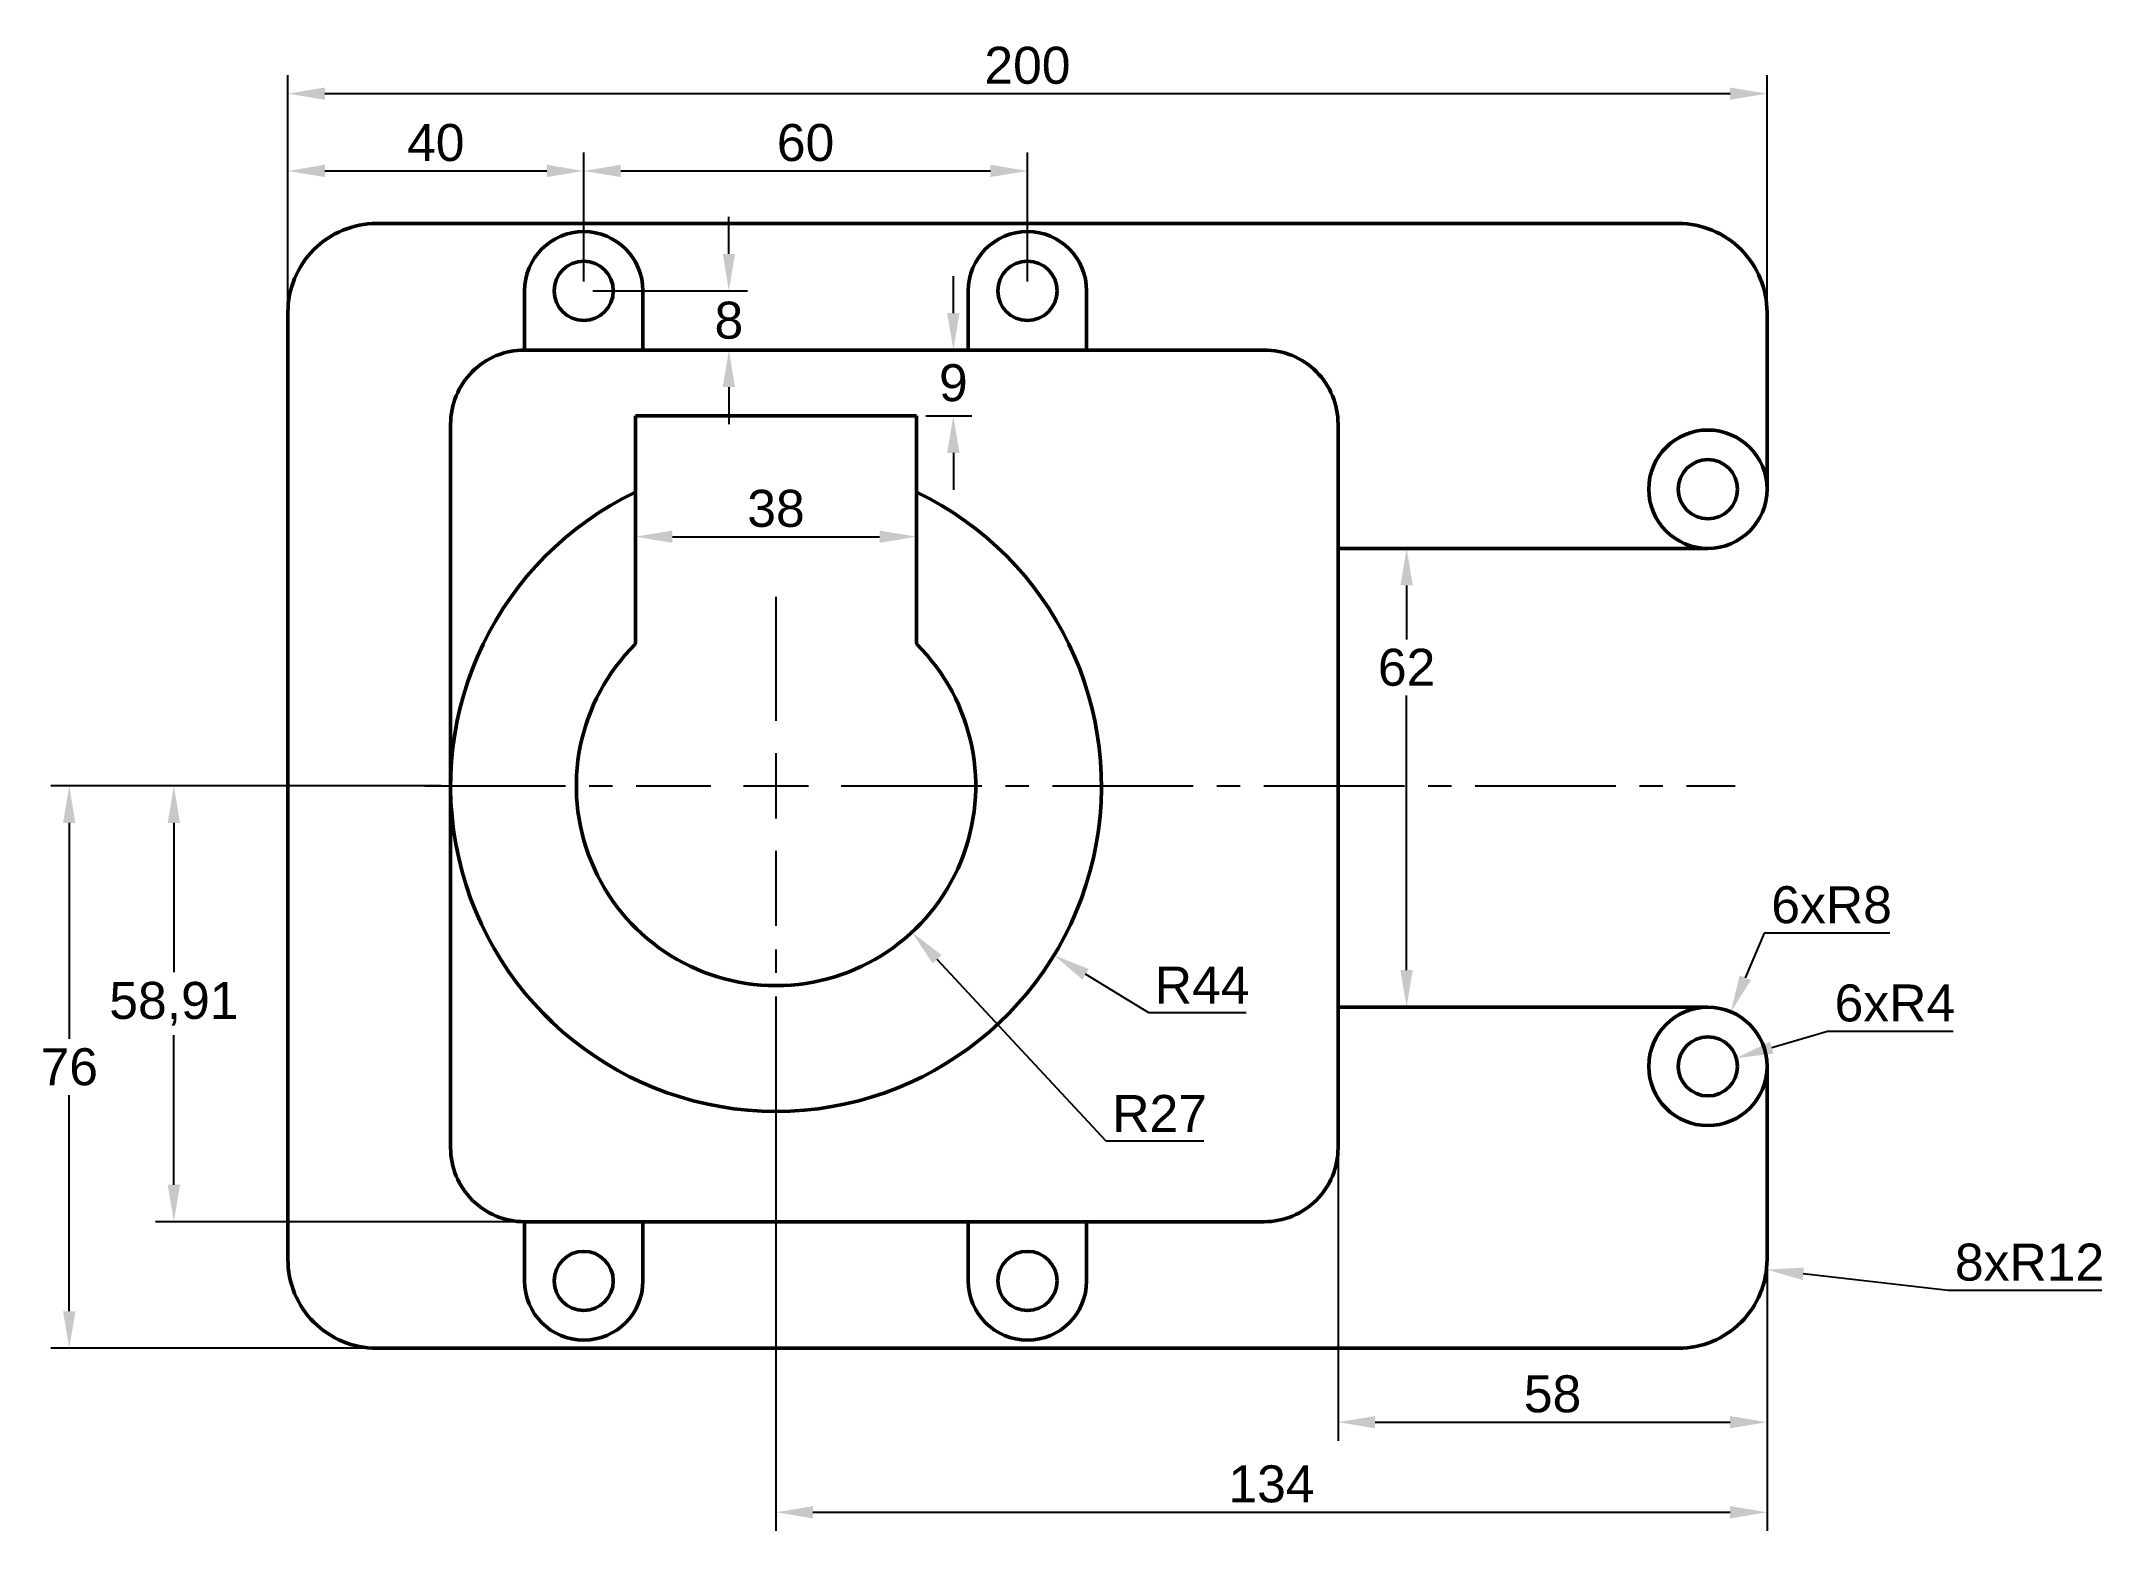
# Model space of a CAD drawing. Header units: millimetres. Extents: x 29 to 307, y 87 to 288.
import ezdxf

# ---------------------------------------------------------------- set-up
doc = ezdxf.new("R2010")
doc.units = ezdxf.units.MM
doc.linetypes.add('CENTER2', pattern=[28.575, 19.05, -3.175, 3.175, -3.175])
doc.layers.add('Dim', color=252, linetype='Continuous')
doc.styles.get("Standard").update_dxf_attribs({"font": 'arial.ttf'})
doc.dimstyles.new('ISO-25', dxfattribs={"dimscale": 2, "dimtxt": 2.5, "dimasz": 2.5, "dimexe": 1.25, "dimexo": 0.625, "dimtad": 1, "dimtih": 1, "dimtoh": 1, "dimtxsty": 'Standard', "dimcen": 0, "dimadec": 0, "dimazin": 0, "dimtfac": 1, "dimtofl": 0, "dimtmove": 0, "dimatfit": 3, "dimfxl": 1, "dimarcsym": 0})

# ---------------------------------------------------------------- blocks, each defined once
blk = doc.blocks.new('*D1')
at = {"layer": 'Defpoints', "color": 0, "transparency": 16777216}
for p in [(262.2, 281.22), (62.2, 251.67), (262.2, 251.67)]:
    blk.add_point(p, dxfattribs=at)
at = {"layer": 'Dim', "color": 0, "lineweight": -2, "transparency": 16777216}
for p, q in [((62.2, 252.92), (62.2, 283.72)), ((262.2, 252.92), (262.2, 283.72)), ((67.2, 281.22), (257.2, 281.22))]:
    blk.add_line(p, q, dxfattribs=at)
at = {"layer": 'Dim', "color": 0, "transparency": 16777216}
for points in [[(67.2, 282.05), (67.2, 280.39), (62.2, 281.22)], [(257.2, 282.05), (257.2, 280.39), (262.2, 281.22)]]:
    blk.add_solid(points, dxfattribs=at)
at = {"layer": 'Dim', "color": 0, "transparency": 16777216, "insert": (162.2, 285.02), "char_height": 5, "attachment_point": 5}
blk.add_mtext('200', dxfattribs=at)
blk = doc.blocks.new('*D2')
at = {"layer": 'Defpoints', "color": 0, "transparency": 16777216}
for p in [(109.2, 237.67), (147.2, 237.67), (147.2, 221.34)]:
    blk.add_point(p, dxfattribs=at)
at = {"layer": 'Dim', "color": 0, "lineweight": -2, "transparency": 16777216}
for p, q in [((109.2, 236.42), (109.2, 218.84)), ((147.2, 236.42), (147.2, 218.84)), ((114.2, 221.34), (142.2, 221.34))]:
    blk.add_line(p, q, dxfattribs=at)
at = {"layer": 'Dim', "color": 0, "transparency": 16777216}
for points in [[(114.2, 222.17), (114.2, 220.5), (109.2, 221.34)], [(142.2, 222.17), (142.2, 220.5), (147.2, 221.34)]]:
    blk.add_solid(points, dxfattribs=at)
at = {"layer": 'Dim', "color": 0, "transparency": 16777216, "insert": (128.2, 225.14), "char_height": 5, "attachment_point": 5}
blk.add_mtext('38', dxfattribs=at)
blk = doc.blocks.new('*D3')
at = {"layer": 'Defpoints', "color": 0, "transparency": 16777216}
for p in [(257.32, 157.13), (254.2, 149.76)]:
    blk.add_point(p, dxfattribs=at)
at = {"layer": 'Dim', "color": 0, "lineweight": -2, "transparency": 16777216}
for p, q in [((261.81, 167.77), (259.26, 161.73)), ((278.8, 167.77), (261.81, 167.77))]:
    blk.add_line(p, q, dxfattribs=at)
at = {"layer": 'Dim', "color": 0, "transparency": 16777216}
blk.add_solid([(258.49, 162.06), (260.03, 161.41), (257.32, 157.13)], dxfattribs=at)
at = {"layer": 'Dim', "color": 0, "transparency": 16777216, "insert": (270.93, 171.57), "char_height": 5, "attachment_point": 5}
blk.add_mtext('6xR8', dxfattribs=at)
blk = doc.blocks.new('*D4')
at = {"layer": 'Defpoints', "color": 0, "transparency": 16777216}
for p in [(258.04, 150.88), (254.2, 149.76)]:
    blk.add_point(p, dxfattribs=at)
at = {"layer": 'Dim', "color": 0, "lineweight": -2, "transparency": 16777216}
for p, q in [((270.39, 154.49), (262.84, 152.28)), ((287.35, 154.49), (270.39, 154.49))]:
    blk.add_line(p, q, dxfattribs=at)
at = {"layer": 'Dim', "color": 0, "transparency": 16777216}
blk.add_solid([(262.61, 153.08), (263.08, 151.48), (258.04, 150.88)], dxfattribs=at)
at = {"layer": 'Dim', "color": 0, "transparency": 16777216, "insert": (279.49, 158.29), "char_height": 5, "attachment_point": 5}
blk.add_mtext('6xR4', dxfattribs=at)
blk = doc.blocks.new('*D5')
at = {"layer": 'Defpoints', "color": 0, "transparency": 16777216}
for p in [(102.2, 254.57), (102.2, 246.57), (121.83, 246.57)]:
    blk.add_point(p, dxfattribs=at)
at = {"layer": 'Dim', "color": 0, "lineweight": -2, "transparency": 16777216}
for p, q in [((121.83, 259.57), (121.83, 264.57)), ((103.45, 254.57), (124.33, 254.57)), ((103.45, 246.57), (124.33, 246.57)), ((121.83, 241.57), (121.83, 236.57))]:
    blk.add_line(p, q, dxfattribs=at)
at = {"layer": 'Dim', "color": 0, "transparency": 16777216}
for points in [[(121, 259.57), (122.66, 259.57), (121.83, 254.57)], [(121, 241.57), (122.66, 241.57), (121.83, 246.57)]]:
    blk.add_solid(points, dxfattribs=at)
at = {"layer": 'Dim', "color": 0, "transparency": 16777216, "insert": (121.83, 250.57), "char_height": 5, "attachment_point": 5}
blk.add_mtext('8', dxfattribs=at)
blk = doc.blocks.new('*D6')
at = {"layer": 'Defpoints', "color": 0, "transparency": 16777216}
for p in [(102.2, 270.77), (102.2, 254.57), (62.2, 251.67)]:
    blk.add_point(p, dxfattribs=at)
at = {"layer": 'Dim', "color": 0, "lineweight": -2, "transparency": 16777216}
for p, q in [((62.2, 252.92), (62.2, 273.27)), ((102.2, 255.82), (102.2, 273.27)), ((67.2, 270.77), (97.2, 270.77))]:
    blk.add_line(p, q, dxfattribs=at)
at = {"layer": 'Dim', "color": 0, "transparency": 16777216}
for points in [[(67.2, 271.61), (67.2, 269.94), (62.2, 270.77)], [(97.2, 271.61), (97.2, 269.94), (102.2, 270.77)]]:
    blk.add_solid(points, dxfattribs=at)
at = {"layer": 'Dim', "color": 0, "transparency": 16777216, "insert": (82.2, 274.58), "char_height": 5, "attachment_point": 5}
blk.add_mtext('40', dxfattribs=at)
blk = doc.blocks.new('*D7')
at = {"layer": 'Defpoints', "color": 0, "transparency": 16777216}
for p in [(162.2, 270.77), (102.2, 254.57), (162.2, 254.57)]:
    blk.add_point(p, dxfattribs=at)
at = {"layer": 'Dim', "color": 0, "lineweight": -2, "transparency": 16777216}
for p, q in [((102.2, 255.82), (102.2, 273.27)), ((162.2, 255.82), (162.2, 273.27)), ((107.2, 270.77), (157.2, 270.77))]:
    blk.add_line(p, q, dxfattribs=at)
at = {"layer": 'Dim', "color": 0, "transparency": 16777216}
for points in [[(107.2, 271.61), (107.2, 269.94), (102.2, 270.77)], [(157.2, 271.61), (157.2, 269.94), (162.2, 270.77)]]:
    blk.add_solid(points, dxfattribs=at)
at = {"layer": 'Dim', "color": 0, "transparency": 16777216, "insert": (132.2, 274.58), "char_height": 5, "attachment_point": 5}
blk.add_mtext('60', dxfattribs=at)
blk = doc.blocks.new('*D8')
at = {"layer": 'Defpoints', "color": 0, "transparency": 16777216}
for p in [(204.2, 219.76), (204.2, 157.76), (213.47, 157.76)]:
    blk.add_point(p, dxfattribs=at)
at = {"layer": 'Dim', "color": 0, "lineweight": -2, "transparency": 16777216}
for p, q in [((205.45, 219.76), (215.97, 219.76)), ((213.47, 214.76), (213.47, 207.46)), ((213.47, 162.76), (213.47, 199.86)), ((205.45, 157.76), (215.97, 157.76))]:
    blk.add_line(p, q, dxfattribs=at)
at = {"layer": 'Dim', "color": 0, "transparency": 16777216}
for points in [[(212.63, 214.76), (214.3, 214.76), (213.47, 219.76)], [(212.63, 162.76), (214.3, 162.76), (213.47, 157.76)]]:
    blk.add_solid(points, dxfattribs=at)
at = {"layer": 'Dim', "color": 0, "transparency": 16777216, "insert": (213.47, 203.66), "char_height": 5, "attachment_point": 5}
blk.add_mtext('62', dxfattribs=at)
blk = doc.blocks.new('*D9')
at = {"layer": 'Defpoints', "color": 0, "transparency": 16777216}
for p in [(128.2, 187.67), (146.58, 167.89)]:
    blk.add_point(p, dxfattribs=at)
at = {"layer": 'Dim', "color": 0, "lineweight": -2, "transparency": 16777216}
for p, q in [((172.84, 139.63), (149.99, 164.22)), ((186.04, 139.63), (172.84, 139.63))]:
    blk.add_line(p, q, dxfattribs=at)
at = {"layer": 'Dim', "color": 0, "transparency": 16777216}
blk.add_solid([(150.6, 164.79), (149.38, 163.66), (146.58, 167.89)], dxfattribs=at)
at = {"layer": 'Dim', "color": 0, "transparency": 16777216, "insert": (180.07, 143.39), "char_height": 5, "attachment_point": 5}
blk.add_mtext('R27', dxfattribs=at)
blk = doc.blocks.new('*D10')
at = {"layer": 'Defpoints', "color": 0, "transparency": 16777216}
for p in [(128.2, 187.67), (165.79, 164.79)]:
    blk.add_point(p, dxfattribs=at)
at = {"layer": 'Dim', "color": 0, "lineweight": -2, "transparency": 16777216}
for p, q in [((178.61, 157), (170.06, 162.2)), ((191.78, 157), (178.61, 157))]:
    blk.add_line(p, q, dxfattribs=at)
at = {"layer": 'Dim', "color": 0, "transparency": 16777216}
blk.add_solid([(170.5, 162.91), (169.63, 161.48), (165.79, 164.79)], dxfattribs=at)
at = {"layer": 'Dim', "color": 0, "transparency": 16777216, "insert": (185.82, 160.75), "char_height": 5, "attachment_point": 5}
blk.add_mtext('R44', dxfattribs=at)
blk = doc.blocks.new('*U11')
at = {"color": 0, "linetype": 'CENTER2', "transparency": 16777216}
for p, q in [((0, 8.8), (0, 25.54)), ((-47.5, 0), (-8.8, 0)), ((8.8, 0), (129.68, 0)), ((0, -47.5), (0, -8.8))]:
    blk.add_line(p, q, dxfattribs=at)
at = {"color": 0, "linetype": 'Continuous', "transparency": 16777216}
for p, q in [((0, -4.4), (0, 4.4)), ((-4.4, 0), (4.4, 0))]:
    blk.add_line(p, q, dxfattribs=at)
blk = doc.blocks.new('*D12')
at = {"layer": 'Defpoints', "color": 0, "transparency": 16777216}
for p in [(84.2, 187.67), (32.64, 111.67), (74.2, 111.67)]:
    blk.add_point(p, dxfattribs=at)
at = {"layer": 'Dim', "color": 0, "lineweight": -2, "transparency": 16777216}
for p, q in [((82.95, 187.67), (30.14, 187.67)), ((32.64, 182.67), (32.64, 153.47)), ((32.64, 116.67), (32.64, 145.86)), ((72.95, 111.67), (30.14, 111.67))]:
    blk.add_line(p, q, dxfattribs=at)
at = {"layer": 'Dim', "color": 0, "transparency": 16777216}
for points in [[(31.8, 182.67), (33.47, 182.67), (32.64, 187.67)], [(31.8, 116.67), (33.47, 116.67), (32.64, 111.67)]]:
    blk.add_solid(points, dxfattribs=at)
at = {"layer": 'Dim', "color": 0, "transparency": 16777216, "insert": (32.64, 149.67), "char_height": 5, "attachment_point": 5}
blk.add_mtext('76', dxfattribs=at)
blk = doc.blocks.new('*D13')
at = {"layer": 'Defpoints', "color": 0, "transparency": 16777216}
for p in [(84.2, 187.67), (46.79, 128.76), (94.2, 128.76)]:
    blk.add_point(p, dxfattribs=at)
at = {"layer": 'Dim', "color": 0, "lineweight": -2, "transparency": 16777216}
for p, q in [((82.95, 187.67), (44.29, 187.67)), ((46.79, 182.67), (46.79, 162.47)), ((46.79, 133.76), (46.79, 153.96)), ((92.95, 128.76), (44.29, 128.76))]:
    blk.add_line(p, q, dxfattribs=at)
at = {"layer": 'Dim', "color": 0, "transparency": 16777216}
for points in [[(45.95, 182.67), (47.62, 182.67), (46.79, 187.67)], [(45.95, 133.76), (47.62, 133.76), (46.79, 128.76)]]:
    blk.add_solid(points, dxfattribs=at)
at = {"layer": 'Dim', "color": 0, "transparency": 16777216, "insert": (46.79, 158.21), "char_height": 5, "attachment_point": 5}
blk.add_mtext('58,91', dxfattribs=at)
blk = doc.blocks.new('*D14')
at = {"layer": 'Defpoints', "color": 0, "transparency": 16777216}
for p in [(128.2, 143.67), (262.2, 123.67), (262.2, 89.49)]:
    blk.add_point(p, dxfattribs=at)
at = {"layer": 'Dim', "color": 0, "lineweight": -2, "transparency": 16777216}
for p, q in [((128.2, 142.42), (128.2, 86.99)), ((262.2, 122.42), (262.2, 86.99)), ((133.2, 89.49), (257.2, 89.49))]:
    blk.add_line(p, q, dxfattribs=at)
at = {"layer": 'Dim', "color": 0, "transparency": 16777216}
for points in [[(133.2, 90.33), (133.2, 88.66), (128.2, 89.49)], [(257.2, 90.33), (257.2, 88.66), (262.2, 89.49)]]:
    blk.add_solid(points, dxfattribs=at)
at = {"layer": 'Dim', "color": 0, "transparency": 16777216, "insert": (195.2, 93.3), "char_height": 5, "attachment_point": 5}
blk.add_mtext('134', dxfattribs=at)
blk = doc.blocks.new('*D15')
at = {"layer": 'Defpoints', "color": 0, "transparency": 16777216}
for p in [(204.2, 138.76), (262.2, 123.67), (262.2, 101.67)]:
    blk.add_point(p, dxfattribs=at)
at = {"layer": 'Dim', "color": 0, "lineweight": -2, "transparency": 16777216}
for p, q in [((204.2, 137.51), (204.2, 99.17)), ((262.2, 122.42), (262.2, 99.17)), ((209.2, 101.67), (257.2, 101.67))]:
    blk.add_line(p, q, dxfattribs=at)
at = {"layer": 'Dim', "color": 0, "transparency": 16777216}
for points in [[(209.2, 102.5), (209.2, 100.84), (204.2, 101.67)], [(257.2, 102.5), (257.2, 100.84), (262.2, 101.67)]]:
    blk.add_solid(points, dxfattribs=at)
at = {"layer": 'Dim', "color": 0, "transparency": 16777216, "insert": (233.2, 105.47), "char_height": 5, "attachment_point": 5}
blk.add_mtext('58', dxfattribs=at)
blk = doc.blocks.new('*D16')
at = {"layer": 'Defpoints', "color": 0, "transparency": 16777216}
for p in [(250.2, 123.67), (262.12, 122.29)]:
    blk.add_point(p, dxfattribs=at)
at = {"layer": 'Dim', "color": 0, "lineweight": -2, "transparency": 16777216}
for p, q in [((286.68, 119.46), (267.09, 121.72)), ((307.47, 119.46), (286.68, 119.46))]:
    blk.add_line(p, q, dxfattribs=at)
at = {"layer": 'Dim', "color": 0, "transparency": 16777216}
blk.add_solid([(267.19, 122.55), (267, 120.89), (262.12, 122.29)], dxfattribs=at)
at = {"layer": 'Dim', "color": 0, "transparency": 16777216, "insert": (297.7, 123.27), "char_height": 5, "attachment_point": 5}
blk.add_mtext('8xR12', dxfattribs=at)
blk = doc.blocks.new('*D17')
at = {"layer": 'Defpoints', "color": 0, "transparency": 16777216}
for p in [(147.2, 246.57), (152.18, 246.57), (147.2, 237.67)]:
    blk.add_point(p, dxfattribs=at)
at = {"layer": 'Dim', "color": 0, "lineweight": -2, "transparency": 16777216}
for p, q in [((152.18, 251.57), (152.18, 256.57)), ((148.45, 246.57), (154.68, 246.57)), ((148.45, 237.67), (154.68, 237.67)), ((152.18, 232.67), (152.18, 227.67))]:
    blk.add_line(p, q, dxfattribs=at)
at = {"layer": 'Dim', "color": 0, "transparency": 16777216}
for points in [[(151.34, 251.57), (153.01, 251.57), (152.18, 246.57)], [(151.34, 232.67), (153.01, 232.67), (152.18, 237.67)]]:
    blk.add_solid(points, dxfattribs=at)
at = {"layer": 'Dim', "color": 0, "transparency": 16777216, "insert": (152.18, 242.12), "char_height": 5, "attachment_point": 5}
blk.add_mtext('9', dxfattribs=at)

msp = doc.modelspace()

# ---------------------------------------------------------------- linework, layer by layer
at = {"lineweight": 50}
for p, q in [((94.204, 254.571), (94.204, 246.571)), ((110.204, 254.571), (110.204, 246.571)), ((154.204, 254.571), (154.204, 246.571)), ((170.204, 254.571), (170.204, 246.571)), ((109.204, 237.665), (109.204, 206.849)), ((109.204, 237.665), (147.204, 237.665)), ((147.204, 237.665), (147.204, 206.849)), ((204.204, 219.759), (254.204, 219.759)), ((204.204, 157.759), (254.204, 157.759)), ((94.204, 120.759), (94.204, 128.759)), ((110.204, 120.759), (110.204, 128.759)), ((154.204, 120.759), (154.204, 128.759)), ((170.204, 120.759), (170.204, 128.759))]:
    msp.add_line(p, q, dxfattribs=at)
msp.add_lwpolyline([(262.204, 227.759), (262.204, 251.665, 0.4142136), (250.204, 263.665), (74.204, 263.665, 0.4142136), (62.204, 251.665), (62.204, 123.665, 0.4142136), (74.204, 111.665), (250.204, 111.665, 0.4142136), (262.204, 123.665), (262.204, 149.759)], format="xyb", dxfattribs=at)
msp.add_lwpolyline([(194.204, 128.759, 0.4142136), (204.204, 138.759), (204.204, 236.571, 0.4142136), (194.204, 246.571), (94.204, 246.571, 0.4142136), (84.204, 236.571), (84.204, 186.571), (84.204, 138.759, 0.4142136), (94.204, 128.759)], format="xyb", close=True, dxfattribs=at)
for centre, radius in [((102.204, 254.571), 4), ((162.204, 254.571), 4), ((254.204, 227.759), 8), ((254.204, 227.759), 4), ((254.204, 149.759), 8), ((254.204, 149.759), 4), ((102.204, 120.759), 4), ((162.204, 120.759), 4)]:
    msp.add_circle(centre, radius, dxfattribs=at)
for centre, radius, start, end in [((102.204, 254.571), 8, 0, 180), ((162.204, 254.571), 8, 0, 180), ((128.204, 187.665), 44, 115.583, 64.417), ((128.204, 187.665), 27, 134.72491, 45.27509), ((102.204, 120.759), 8, 180, 0), ((162.204, 120.759), 8, 180, 0)]:
    msp.add_arc(centre, radius, start, end, dxfattribs=at)

# ---------------------------------------------------------------- block references
at = {"linetype": 'CENTER2'}
msp.add_blockref('*U11', (128.204, 187.665), dxfattribs=at)

# ---------------------------------------------------------------- dimensions: what is measured, and where the dimension line sits
at = {"layer": 'Dim'}
for base, p1, p2, picture, middle in [((262.204, 281.22), (62.204, 251.665), (262.204, 251.665), '*D1', (162.204, 285.022)), ((102.204, 270.773), (62.204, 251.665), (102.204, 254.571), '*D6', (82.204, 274.576)), ((162.204, 270.773), (102.204, 254.571), (162.204, 254.571), '*D7', (132.204, 274.576)), ((147.204, 221.335), (109.204, 237.665), (147.204, 237.665), '*D2', (128.204, 225.14)), ((262.204, 101.668), (204.204, 138.759), (262.204, 123.665), '*D15', (233.204, 105.471))]:
    dim = msp.add_linear_dim(base=base, p1=p1, p2=p2, dimstyle='ISO-25', dxfattribs=at)
    dim.commit()
    dim.dimension.update_dxf_attribs({"geometry": picture, "text_midpoint": middle})
for base, p1, p2, picture, middle in [((121.83, 246.571), (102.204, 254.571), (102.204, 246.571), '*D5', (121.83, 250.571)), ((32.635, 111.665), (84.204, 187.665), (74.204, 111.665), '*D12', (32.635, 149.665)), ((46.788, 128.759), (84.204, 187.665), (94.204, 128.759), '*D13', (46.788, 158.212))]:
    dim = msp.add_linear_dim(base=base, p1=p1, p2=p2, angle=90, dimstyle='ISO-25', dxfattribs=at)
    dim.commit()
    dim.dimension.update_dxf_attribs({"geometry": picture, "text_midpoint": middle})
dim = msp.add_linear_dim(base=(152.178, 246.571), p1=(147.204, 237.665), p2=(147.204, 246.571), angle=90, text='9', dimstyle='ISO-25', dxfattribs=at)
dim.commit()
dim.dimension.update_dxf_attribs({"geometry": '*D17', "text_midpoint": (152.178, 242.118)})
dim = msp.add_linear_dim(base=(213.468, 157.759), p1=(204.204, 219.759), p2=(204.204, 157.759), angle=90, dimstyle='ISO-25', dxfattribs=at)
dim.commit()
dim.dimension.update_dxf_attribs({"geometry": '*D8', "text_midpoint": (213.468, 203.661), "dimtype": 160})
dim = msp.add_radius_dim(center=(128.204, 187.665), mpoint=(146.584, 167.887), dimstyle='ISO-25', dxfattribs=at)
dim.commit()
dim.dimension.update_dxf_attribs({"geometry": '*D9', "text_midpoint": (180.066, 139.631), "dimtype": 164})
dim = msp.add_radius_dim(center=(128.204, 187.665), mpoint=(165.793, 164.795), dimstyle='ISO-25', dxfattribs=at)
dim.commit()
dim.dimension.update_dxf_attribs({"geometry": '*D10', "text_midpoint": (185.821, 160.748)})
for center, mpoint, text, picture, middle in [((254.204, 149.759), (257.316, 157.129), '6x<>', '*D3', (270.93, 167.772)), ((254.204, 149.759), (258.043, 150.881), '6x<>', '*D4', (279.495, 154.488)), ((250.204, 123.665), (262.125, 122.292), '8x<>', '*D16', (286.676, 119.463))]:
    dim = msp.add_radius_dim(center=center, mpoint=mpoint, text=text, dimstyle='ISO-25', dxfattribs=at)
    dim.commit()
    dim.dimension.update_dxf_attribs({"geometry": picture, "text_midpoint": middle, "dimtype": 164})
dim = msp.add_linear_dim(base=(262.204, 89.494), p1=(128.204, 143.665), p2=(262.204, 123.665), dimstyle='ISO-25', dxfattribs=at)
dim.commit()
dim.dimension.update_dxf_attribs({"geometry": '*D14', "text_midpoint": (195.204, 89.494), "dimtype": 160})

doc.saveas('drawing.dxf')
